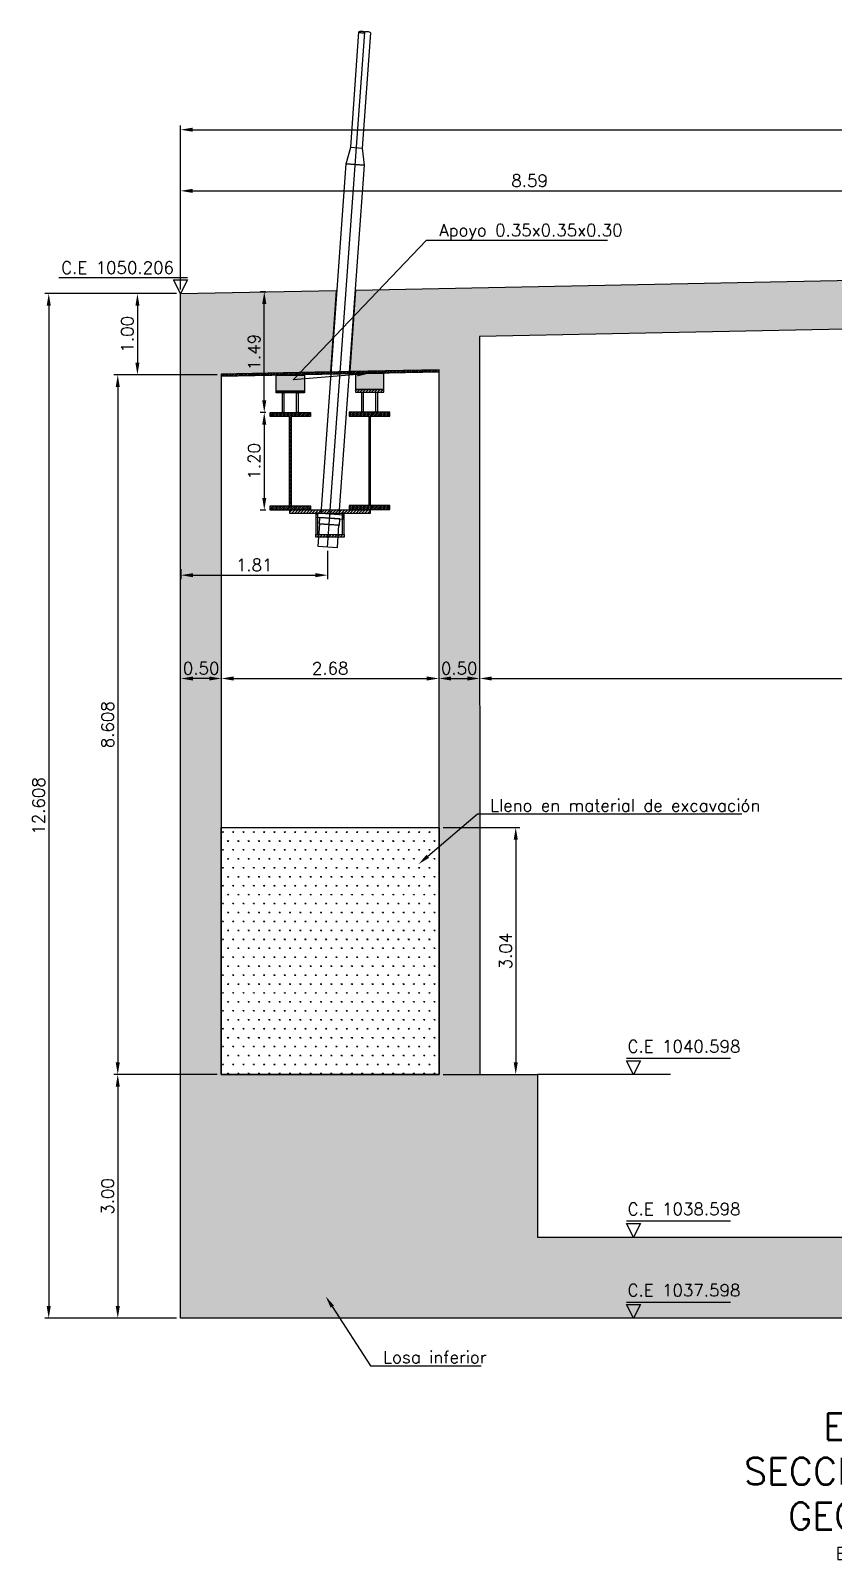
# Model space of a CAD drawing. Header units: metres. Extents: x 1080594 to 1081411, y 976871 to 977162.
# Drawn here: x 1081160.26 to 1081170.14, y 977059.22 to 977078.03 of the extents above; entities that cross this region are included whole.
import ezdxf
from ezdxf import colors
from ezdxf.entities.mleader import LeaderData, LeaderLine
from ezdxf.math import Vec2, Vec3

# ---------------------------------------------------------------- set-up
doc = ezdxf.new("R2010")
doc.units = ezdxf.units.M
doc.header["$LTSCALE"] = 25.4
doc.linetypes.add('DASHDOT', pattern=[1, 0.5, -0.25, 0, -0.25])
for name, color, linetype, lineweight in [('ANCLAJE', 150, 'Continuous', 25), ('COTA', 1, 'Continuous', 30), ('COTACIM', 20, 'Continuous', 5), ('PLATINA', 54, 'Continuous', 30), ('SOLIDOREFCONT', 254, 'Continuous', 5)]:
    doc.layers.add(name, color=color, linetype=linetype, lineweight=lineweight)
for name, color, linetype in [('CONTRAPESO', 3, 'Continuous'), ('DIMCONTRAPESO', 1, 'Continuous'), ('EJECABLES', 203, 'DASHDOT'), ('NEOPRENO', 24, 'Continuous'), ('PERFIL MET', 37, 'Continuous'), ('REGL175', 7, 'Continuous'), ('SOLIDOS', 9, 'Continuous')]:
    doc.layers.add(name, color=color, linetype=linetype)
doc.styles.add('romans', font='romans.shx')
doc.dimstyles.new('Copy 75', dxfattribs={"dimtxt": 0.15, "dimasz": 0.15, "dimexe": 0.05, "dimexo": 0.05, "dimgap": 0.05, "dimtad": 1, "dimzin": 0, "dimdsep": 46, "dimtxsty": 'romans', "dimcen": 0.002, "dimclrd": 1, "dimclre": 1, "dimclrt": 3, "dimadec": 4, "dimazin": 0, "dimtfac": 1, "dimtofl": 0, "dimtmove": 1, "dimatfit": 3, "dimfxl": 1, "dimtolj": 1, "dimtzin": 0, "dimarcsym": 1})

# ---------------------------------------------------------------- blocks, each defined once
blk = doc.blocks.new('*D345')
at = {"layer": 'COTA', "color": 1, "lineweight": -2, "transparency": 16777216}
for p, q in [((1081165.28448625, 977070.474468469), (1081165.28448625, 977070.0045410029)), ((1081162.759474072, 977070.054541003), (1081165.13448625, 977070.054541003))]:
    blk.add_line(p, q, dxfattribs=at)
at = {"layer": 'COTA', "color": 1, "transparency": 16777216}
for points in [[(1081162.759474072, 977070.079541003), (1081162.759474072, 977070.0295410029), (1081162.609474072, 977070.054541003)], [(1081165.13448625, 977070.079541003), (1081165.13448625, 977070.0295410029), (1081165.28448625, 977070.054541003)]]:
    blk.add_solid(points, dxfattribs=at)
at = {"layer": 'Defpoints', "color": 0, "transparency": 16777216}
for p in [(1081165.28448625, 977070.5244684691), (1081162.609474072, 977070.054541003), (1081165.28448625, 977070.054541003)]:
    blk.add_point(p, dxfattribs=at)
at = {"layer": 'COTA', "color": 3, "transparency": 16777216, "insert": (1081163.946980161, 977070.179541003), "char_height": 0.15, "attachment_point": 5, "style": 'romans'}
blk.add_mtext('\\A1;2.68', dxfattribs=at)
blk = doc.blocks.new('*D346')
at = {"layer": 'COTA', "color": 1, "lineweight": -2, "transparency": 16777216}
blk.add_line((1081162.459474072, 977070.0545410186), (1081162.259474072, 977070.0545410186), dxfattribs=at)
at = {"layer": 'COTA', "color": 1, "transparency": 16777216}
for points in [[(1081162.259474072, 977070.0795410186), (1081162.259474072, 977070.0295410185), (1081162.109474072, 977070.0545410186)], [(1081162.459474072, 977070.0795410186), (1081162.459474072, 977070.0295410185), (1081162.609474072, 977070.0545410186)]]:
    blk.add_solid(points, dxfattribs=at)
at = {"layer": 'Defpoints', "color": 0, "transparency": 16777216}
for p in [(1081162.109474072, 977070.0545410186), (1081162.109474072, 977070.0545410186), (1081162.609474072, 977070.054541003)]:
    blk.add_point(p, dxfattribs=at)
at = {"layer": 'COTA', "color": 3, "transparency": 16777216, "insert": (1081162.359474072, 977070.1795410186), "char_height": 0.15, "attachment_point": 5, "style": 'romans'}
blk.add_mtext('\\A1;0.50', dxfattribs=at)
blk = doc.blocks.new('*D347')
at = {"layer": 'COTA', "color": 1, "lineweight": -2, "transparency": 16777216}
for p, q in [((1081165.78448625, 977070.2743508759), (1081165.78448625, 977070.004527999)), ((1081165.28448625, 977070.0045410029), (1081165.28448625, 977070.004527999)), ((1081165.434486249, 977070.054527999), (1081165.63448625, 977070.054527999))]:
    blk.add_line(p, q, dxfattribs=at)
at = {"layer": 'COTA', "color": 1, "transparency": 16777216}
for points in [[(1081165.434486249, 977070.079527999), (1081165.434486249, 977070.029527999), (1081165.28448625, 977070.054527999)], [(1081165.63448625, 977070.079527999), (1081165.63448625, 977070.029527999), (1081165.78448625, 977070.054527999)]]:
    blk.add_solid(points, dxfattribs=at)
at = {"layer": 'Defpoints', "color": 0, "transparency": 16777216}
for p in [(1081165.78448625, 977070.3243508759), (1081165.28448625, 977070.054541003), (1081165.78448625, 977070.054527999)]:
    blk.add_point(p, dxfattribs=at)
at = {"layer": 'COTA', "color": 3, "transparency": 16777216, "insert": (1081165.53448625, 977070.179527999), "char_height": 0.15, "attachment_point": 5, "style": 'romans'}
blk.add_mtext('\\A1;0.50', dxfattribs=at)
blk = doc.blocks.new('*D348')
at = {"layer": 'COTA', "color": 1, "lineweight": -2, "transparency": 16777216}
for p, q in [((1081165.934486249, 977070.0545410026), (1081175.45947407, 977070.0545410026)), ((1081175.60947407, 977070.0045540066), (1081175.60947407, 977070.0045410026))]:
    blk.add_line(p, q, dxfattribs=at)
at = {"layer": 'COTA', "color": 1, "transparency": 16777216}
for points in [[(1081165.934486249, 977070.0795410026), (1081165.934486249, 977070.0295410026), (1081165.78448625, 977070.0545410026)], [(1081175.45947407, 977070.0795410026), (1081175.45947407, 977070.0295410026), (1081175.60947407, 977070.0545410026)]]:
    blk.add_solid(points, dxfattribs=at)
at = {"layer": 'Defpoints', "color": 0, "transparency": 16777216}
for p in [(1081165.78448625, 977070.0545410028), (1081175.60947407, 977070.0545540067), (1081175.60947407, 977070.0545410026)]:
    blk.add_point(p, dxfattribs=at)
at = {"layer": 'COTA', "color": 3, "transparency": 16777216, "insert": (1081170.69698016, 977070.1795410026), "char_height": 0.15, "attachment_point": 5, "style": 'romans'}
blk.add_mtext('\\A1;9.82', dxfattribs=at)
blk = doc.blocks.new('T')
at = {"layer": 'ANCLAJE'}
for p, q in [((1080682.652636061, 977129.3612785203), (1080682.652636061, 977127.9371516358)), ((1080682.792627363, 977127.9371516358), (1080682.792627363, 977129.3612785203))]:
    blk.add_line(p, q, dxfattribs=at)
for points in [[(1080682.612636062, 977127.7317864553), (1080682.832636062, 977127.7317864553), (1080682.792636062, 977127.9371398049), (1080682.652636061, 977127.9371516358)], [(1080682.612636063, 977123.4187468407), (1080682.832636063, 977123.4187468406), (1080682.832636062, 977127.7317864553), (1080682.612636062, 977127.7317864553)], [(1080682.552113015, 977123.4187468406), (1080682.892113019, 977123.4187534283), (1080682.892113019, 977123.3687534283), (1080682.552113015, 977123.3687468406)], [(1080682.597113017, 977123.3687468405), (1080682.847113013, 977123.3687468406), (1080682.847113013, 977123.2887440774), (1080682.597113017, 977123.2887440774)], [(1080682.602472921, 977123.2887440776), (1080682.842472921, 977123.2887440776), (1080682.842472921, 977123.0137440774), (1080682.602472921, 977123.0137440774)]]:
    blk.add_lwpolyline(points, close=True, dxfattribs=at)
at = {"layer": 'ANCLAJE', "extrusion": (0, 0, -1)}
blk.add_ellipse((1080682.687629506, 977129.3612785203), major_axis=(-0.03499130089767277, 0), ratio=0.2498279888206978, start_param=1.331707858069039e-08, end_param=3.141592640272715, dxfattribs=at)
at = {"layer": 'ANCLAJE'}
blk.add_ellipse((1080682.757642618, 977129.3612785203), major_axis=(0.03499130089767277, 0), ratio=0.2498279888206978, dxfattribs=at)
at = {"layer": 'EJECABLES'}
blk.add_line((1080682.722472921, 977123.0096768405), (1080682.722472921, 977129.3612785205), dxfattribs=at)
blk = doc.blocks.new('*D352')
at = {"layer": 'Defpoints', "color": 0, "transparency": 16777216}
for p in [(1081163.915864083, 977071.6743078956), (1081162.109474072, 977071.4500621329), (1081163.915864083, 977071.3258289379)]:
    blk.add_point(p, dxfattribs=at)
at = {"layer": 'DIMCONTRAPESO', "color": 1, "lineweight": -2, "transparency": 16777216}
for p, q in [((1081163.915864083, 977071.6243078955), (1081163.915864083, 977071.2758289379)), ((1081162.109474072, 977071.4000621329), (1081162.109474072, 977071.2758289379)), ((1081162.259474072, 977071.3258289379), (1081163.765864083, 977071.3258289379))]:
    blk.add_line(p, q, dxfattribs=at)
at = {"layer": 'DIMCONTRAPESO', "color": 1, "transparency": 16777216}
for points in [[(1081162.259474072, 977071.350828938), (1081162.259474072, 977071.3008289379), (1081162.109474072, 977071.3258289379)], [(1081163.765864083, 977071.350828938), (1081163.765864083, 977071.3008289379), (1081163.915864083, 977071.3258289379)]]:
    blk.add_solid(points, dxfattribs=at)
at = {"layer": 'DIMCONTRAPESO', "color": 3, "transparency": 16777216, "insert": (1081163.012669078, 977071.4508289379), "char_height": 0.15, "attachment_point": 5, "style": 'romans'}
blk.add_mtext('\\A1;1.81', dxfattribs=at)
blk = doc.blocks.new('*D362')
at = {"layer": 'COTA', "color": 1, "lineweight": -2, "transparency": 16777216}
for p, q in [((1081165.336491143, 977068.2212250456), (1081166.279577228, 977068.2212250456)), ((1081166.229577228, 977068.0712250456), (1081166.229577228, 977065.332339772)), ((1081165.336927585, 977065.182339772), (1081166.279577228, 977065.182339772))]:
    blk.add_line(p, q, dxfattribs=at)
at = {"layer": 'COTA', "color": 1, "transparency": 16777216}
for points in [[(1081166.204577228, 977068.0712250456), (1081166.254577228, 977068.0712250456), (1081166.229577228, 977068.2212250456)], [(1081166.204577228, 977065.332339772), (1081166.254577228, 977065.332339772), (1081166.229577228, 977065.182339772)]]:
    blk.add_solid(points, dxfattribs=at)
at = {"layer": 'Defpoints', "color": 0, "transparency": 16777216}
for p in [(1081165.286491143, 977068.2212250456), (1081165.286927585, 977065.182339772), (1081166.229577228, 977065.182339772)]:
    blk.add_point(p, dxfattribs=at)
at = {"layer": 'COTA', "color": 3, "transparency": 16777216, "insert": (1081166.104577228, 977066.701782409), "char_height": 0.15, "attachment_point": 5, "rotation": 90, "style": 'romans'}
blk.add_mtext('\\A1;3.04', dxfattribs=at)
blk = doc.blocks.new('*D356')
at = {"layer": 'COTA', "color": 1, "lineweight": -2, "transparency": 16777216}
for p, q in [((1081162.105526778, 977074.8403107043), (1081162.105526778, 977076.8566500158)), ((1081162.255526778, 977076.8066500158), (1081179.135617544, 977076.8066500158)), ((1081179.285617544, 977075.1837725195), (1081179.285617544, 977076.8566500158))]:
    blk.add_line(p, q, dxfattribs=at)
at = {"layer": 'COTA', "color": 1, "transparency": 16777216}
for points in [[(1081162.255526778, 977076.8316500158), (1081162.255526778, 977076.7816500157), (1081162.105526778, 977076.8066500158)], [(1081179.135617544, 977076.8316500158), (1081179.135617544, 977076.7816500157), (1081179.285617544, 977076.8066500158)]]:
    blk.add_solid(points, dxfattribs=at)
at = {"layer": 'Defpoints', "color": 0, "transparency": 16777216}
for p in [(1081179.285617544, 977076.8066500158), (1081179.285617544, 977075.1337725194), (1081162.105526778, 977074.7903107043)]:
    blk.add_point(p, dxfattribs=at)
at = {"layer": 'COTA', "color": 3, "transparency": 16777216, "insert": (1081170.695572161, 977076.9316500158), "char_height": 0.15, "attachment_point": 5, "style": 'romans'}
blk.add_mtext('\\A1;17.18', dxfattribs=at)
blk = doc.blocks.new('*D357')
at = {"layer": 'Defpoints', "color": 0, "transparency": 16777216}
for p in [(1081170.695526778, 977076.0546145149), (1081170.695526778, 977076.0546145149), (1081162.105526778, 977074.7903107043)]:
    blk.add_point(p, dxfattribs=at)
at = {"layer": 'DIMCONTRAPESO', "color": 1, "lineweight": -2, "transparency": 16777216}
for p, q in [((1081162.105526778, 977074.8403107043), (1081162.105526778, 977076.104614515)), ((1081162.255526778, 977076.0546145149), (1081170.545526778, 977076.0546145149))]:
    blk.add_line(p, q, dxfattribs=at)
at = {"layer": 'DIMCONTRAPESO', "color": 1, "transparency": 16777216}
for points in [[(1081162.255526778, 977076.079614515), (1081162.255526778, 977076.0296145149), (1081162.105526778, 977076.0546145149)], [(1081170.545526778, 977076.079614515), (1081170.545526778, 977076.0296145149), (1081170.695526778, 977076.0546145149)]]:
    blk.add_solid(points, dxfattribs=at)
at = {"layer": 'DIMCONTRAPESO', "color": 3, "transparency": 16777216, "insert": (1081166.400526778, 977076.1796145149), "char_height": 0.15, "attachment_point": 5, "style": 'romans'}
blk.add_mtext('\\A1;8.59', dxfattribs=at)
blk = doc.blocks.new('*D359')
at = {"layer": 'COTA', "color": 1, "lineweight": -2, "transparency": 16777216}
for p, q in [((1081163.156592765, 977073.3271582635), (1081163.086113022, 977073.3271582635)), ((1081163.136113022, 977073.1771582635), (1081163.136113022, 977072.2770546316)), ((1081163.156592765, 977072.1270546316), (1081163.086113022, 977072.1270546316))]:
    blk.add_line(p, q, dxfattribs=at)
at = {"layer": 'COTA', "color": 1, "transparency": 16777216}
for points in [[(1081163.111113022, 977073.1771582635), (1081163.161113022, 977073.1771582635), (1081163.136113022, 977073.3271582635)], [(1081163.111113022, 977072.2770546316), (1081163.161113022, 977072.2770546316), (1081163.136113022, 977072.1270546316)]]:
    blk.add_solid(points, dxfattribs=at)
at = {"layer": 'Defpoints', "color": 0, "transparency": 16777216}
for p in [(1081163.206592765, 977073.3271582635), (1081163.136113022, 977072.1270546316), (1081163.206592765, 977072.1270546316)]:
    blk.add_point(p, dxfattribs=at)
at = {"layer": 'COTA', "color": 3, "transparency": 16777216, "insert": (1081163.011113022, 977072.7271064477), "char_height": 0.15, "attachment_point": 5, "rotation": 90, "style": 'romans'}
blk.add_mtext('\\A1;1.20', dxfattribs=at)
blk = doc.blocks.new('*D360')
at = {"layer": 'COTA', "color": 1, "lineweight": -2, "transparency": 16777216}
for p, q in [((1081163.156592765, 977074.8134236403), (1081163.086113022, 977074.8134236403)), ((1081163.136113022, 977073.4771582636), (1081163.136113022, 977074.6634236403)), ((1081163.156592765, 977073.3271582635), (1081163.086113022, 977073.3271582635))]:
    blk.add_line(p, q, dxfattribs=at)
at = {"layer": 'COTA', "color": 1, "transparency": 16777216}
for points in [[(1081163.111113022, 977074.6634236403), (1081163.161113022, 977074.6634236403), (1081163.136113022, 977074.8134236403)], [(1081163.111113022, 977073.4771582636), (1081163.161113022, 977073.4771582636), (1081163.136113022, 977073.3271582635)]]:
    blk.add_solid(points, dxfattribs=at)
at = {"layer": 'Defpoints', "color": 0, "transparency": 16777216}
for p in [(1081163.136113022, 977074.8134236403), (1081163.206592765, 977074.8134236403), (1081163.206592765, 977073.3271582635)]:
    blk.add_point(p, dxfattribs=at)
at = {"layer": 'COTA', "color": 3, "transparency": 16777216, "insert": (1081163.011113022, 977074.0702909521), "char_height": 0.15, "attachment_point": 5, "rotation": 90, "style": 'romans'}
blk.add_mtext('\\A1;1.49', dxfattribs=at)
blk = doc.blocks.new('*D1428')
at = {"layer": 'COTA', "color": 1, "lineweight": -2, "transparency": 16777216}
for p, q in [((1081162.056958314, 977074.7906084275), (1081160.435004355, 977074.7906084275)), ((1081160.485004355, 977074.6406084275), (1081160.485004355, 977062.332339772)), ((1081162.05698016, 977062.182339772), (1081160.435004355, 977062.182339772))]:
    blk.add_line(p, q, dxfattribs=at)
at = {"layer": 'COTA', "color": 1, "transparency": 16777216}
for points in [[(1081160.460004355, 977074.6406084275), (1081160.510004355, 977074.6406084275), (1081160.485004355, 977074.7906084275)], [(1081160.460004355, 977062.332339772), (1081160.510004355, 977062.332339772), (1081160.485004355, 977062.182339772)]]:
    blk.add_solid(points, dxfattribs=at)
at = {"layer": 'Defpoints', "color": 0, "transparency": 16777216}
for p in [(1081162.106958314, 977074.7906084275), (1081160.485004355, 977062.182339772), (1081162.10698016, 977062.182339772)]:
    blk.add_point(p, dxfattribs=at)
at = {"layer": 'COTA', "color": 3, "transparency": 16777216, "insert": (1081160.360004355, 977068.4864740999), "char_height": 0.15, "attachment_point": 5, "rotation": 90, "style": 'romans'}
blk.add_mtext('\\A1;12.608', dxfattribs=at)
blk = doc.blocks.new('*D1429')
at = {"layer": 'COTA', "color": 1, "lineweight": -2, "transparency": 16777216}
for p, q in [((1081162.054385966, 977074.7905569805), (1081161.525901987, 977074.7905569805)), ((1081161.575901987, 977074.6405569805), (1081161.575901987, 977073.9401358399)), ((1081162.556784238, 977073.7901358398), (1081161.525901987, 977073.7901358398))]:
    blk.add_line(p, q, dxfattribs=at)
at = {"layer": 'COTA', "color": 1, "transparency": 16777216}
for points in [[(1081161.550901988, 977074.6405569805), (1081161.600901987, 977074.6405569805), (1081161.575901987, 977074.7905569805)], [(1081161.550901988, 977073.9401358399), (1081161.600901987, 977073.9401358399), (1081161.575901987, 977073.7901358398)]]:
    blk.add_solid(points, dxfattribs=at)
at = {"layer": 'Defpoints', "color": 0, "transparency": 16777216}
for p in [(1081162.104385966, 977074.7905569805), (1081161.575901987, 977073.7901358398), (1081162.606784238, 977073.7901358398)]:
    blk.add_point(p, dxfattribs=at)
at = {"layer": 'COTA', "color": 3, "transparency": 16777216, "insert": (1081161.450901987, 977074.2903464102), "char_height": 0.15, "attachment_point": 5, "rotation": 90, "style": 'romans'}
blk.add_mtext('\\A1;1.00', dxfattribs=at)
blk = doc.blocks.new('*D1430')
at = {"layer": 'COTA', "color": 1, "lineweight": -2, "transparency": 16777216}
for p, q in [((1081162.056960589, 977073.7901358398), (1081161.283921276, 977073.7901358398)), ((1081161.333921276, 977073.6401358398), (1081161.333921276, 977065.3320706831)), ((1081162.55698016, 977065.1820706831), (1081161.283921276, 977065.1820706831))]:
    blk.add_line(p, q, dxfattribs=at)
at = {"layer": 'COTA', "color": 1, "transparency": 16777216}
for points in [[(1081161.308921276, 977073.6401358398), (1081161.358921276, 977073.6401358398), (1081161.333921276, 977073.7901358398)], [(1081161.308921276, 977065.3320706831), (1081161.358921276, 977065.3320706831), (1081161.333921276, 977065.1820706831)]]:
    blk.add_solid(points, dxfattribs=at)
at = {"layer": 'Defpoints', "color": 0, "transparency": 16777216}
for p in [(1081162.106960589, 977073.7901358398), (1081161.333921276, 977065.1820706831), (1081162.60698016, 977065.1820706831)]:
    blk.add_point(p, dxfattribs=at)
at = {"layer": 'COTA', "color": 3, "transparency": 16777216, "insert": (1081161.208921276, 977069.4861032616), "char_height": 0.15, "attachment_point": 5, "rotation": 90, "style": 'romans'}
blk.add_mtext('\\A1;8.608', dxfattribs=at)
blk = doc.blocks.new('*D1431')
at = {"layer": 'COTA', "color": 1, "lineweight": -2, "transparency": 16777216}
for p, q in [((1081162.55698016, 977065.1820706831), (1081161.283921276, 977065.1820706831)), ((1081161.333921276, 977065.0320706831), (1081161.333921276, 977062.332339772)), ((1081162.053523688, 977062.182339772), (1081161.283921276, 977062.182339772))]:
    blk.add_line(p, q, dxfattribs=at)
at = {"layer": 'COTA', "color": 1, "transparency": 16777216}
for points in [[(1081161.308921276, 977065.0320706831), (1081161.358921276, 977065.0320706831), (1081161.333921276, 977065.1820706831)], [(1081161.308921276, 977062.332339772), (1081161.358921276, 977062.332339772), (1081161.333921276, 977062.182339772)]]:
    blk.add_solid(points, dxfattribs=at)
at = {"layer": 'Defpoints', "color": 0, "transparency": 16777216}
for p in [(1081162.60698016, 977065.1820706831), (1081161.333921276, 977062.182339772), (1081162.103523688, 977062.182339772)]:
    blk.add_point(p, dxfattribs=at)
at = {"layer": 'COTA', "color": 3, "transparency": 16777216, "insert": (1081161.208921276, 977063.6822052277), "char_height": 0.15, "attachment_point": 5, "rotation": 90, "style": 'romans'}
blk.add_mtext('\\A1;3.00', dxfattribs=at)

msp = doc.modelspace()

# ---------------------------------------------------------------- hatches: boundary and pattern name
at = {"layer": 'NEOPRENO', "transparency": 33554495}
h = msp.add_hatch(color=256, dxfattribs=at)
h.dxf.hatch_style = 1
h.paths.add_polyline_path([(1081163.281592767, 977073.787864435), (1081163.631592767, 977073.787864435), (1081163.631592767, 977073.5902246486), (1081163.281592767, 977073.5902246486)])
h = msp.add_hatch(color=256, dxfattribs=at)
h.dxf.hatch_style = 1
h.paths.add_polyline_path([(1081164.606481349, 977073.8077311172), (1081164.256481349, 977073.8077311172), (1081164.256481349, 977073.6099719143), (1081164.606481349, 977073.6099719143)])
at = {"layer": 'PERFIL MET'}
h = msp.add_hatch(dxfattribs=at)
h.set_pattern_fill('ANSI31', color=256, scale=0.005)
h.set_pattern_definition([(45, (498.4224197694566, -51.78402530320454), (-0.01122532015133644, 0.01122532015133644), [])])
h.paths.add_polyline_path([(1081165.285765221, 977073.8537154931), (1081162.606784204, 977073.8001358727), (1081162.606784204, 977073.7747371743), (1081165.285765221, 977073.8283167947)])
h = msp.add_hatch(dxfattribs=at)
h.set_pattern_fill('ANSI31', color=256, scale=0.005)
h.set_pattern_definition([(45, (495.1010843114927, -52.51268035348039), (-0.01122532015133644, 0.01122532015133644), [])])
h.paths.add_polyline_path([(1081163.466117765, 977073.2763582636), (1081163.466117765, 977072.1779582635), (1081163.706592765, 977072.1779582635), (1081163.706592765, 977072.1271582636), (1081163.206592765, 977072.1271582636), (1081163.206592765, 977072.1779582635), (1081163.447067765, 977072.1779582635), (1081163.447067765, 977073.2763582636), (1081163.206592765, 977073.2763582636), (1081163.206592765, 977073.3271582635), (1081163.706592765, 977073.3271582635), (1081163.706592765, 977073.2763582636)])
h = msp.add_hatch(dxfattribs=at)
h.set_pattern_fill('ANSI31', color=256, scale=0.005)
h.set_pattern_definition([(45, (495.1010843114927, -52.50731086032465), (-0.01122532015133644, 0.01122532015133644), [])])
h.paths.add_polyline_path([(1081164.422079942, 977073.2817277567), (1081164.422079942, 977072.1833277567), (1081164.181604942, 977072.1833277567), (1081164.181604942, 977072.1325277567), (1081164.681604942, 977072.1325277567), (1081164.681604942, 977072.1833277567), (1081164.441129942, 977072.1833277567), (1081164.441129942, 977073.2817277567), (1081164.681604942, 977073.2817277567), (1081164.681604942, 977073.3325277567), (1081164.181604942, 977073.3325277567), (1081164.181604942, 977073.2817277567)])
at = {"layer": 'PLATINA'}
h = msp.add_hatch(dxfattribs=at)
h.set_pattern_fill('ANSI31', color=256, scale=0.008)
h.set_pattern_definition([(45, (498.5818922892213, -51.79731870919932), (-0.0179605122421383, 0.01796051224213831), [])])
h.paths.add_polyline_path([(1081163.281592765, 977073.5902246485), (1081163.631592765, 977073.5902246485), (1081163.631592766, 977073.5711746486), (1081163.281592766, 977073.5711746486)])
h = msp.add_hatch(dxfattribs=at)
h.set_pattern_fill('ANSI31', color=256, scale=0.008)
h.set_pattern_definition([(45, (498.5817686961964, -51.77757144346833), (-0.0179605122421383, 0.01796051224213831), [])])
h.paths.add_polyline_path([(1081164.606481351, 977073.6099719142), (1081164.256481351, 977073.6099719142), (1081164.256481349, 977073.576424729), (1081164.60648135, 977073.576424729)])
h = msp.add_hatch(dxfattribs=at)
h.set_pattern_fill('ANSI31', color=256, scale=0.008)
h.set_pattern_definition([(45, (498.4203858727124, -51.79719929292332), (-0.0179605122421383, 0.01796051224213831), [])])
h.paths.add_polyline_path([(1081164.441026211, 977072.1271582636), (1081163.447067765, 977072.1271582636), (1081163.447067765, 977072.0890582636), (1081164.441026211, 977072.0890582636)])
h = msp.add_hatch(dxfattribs=at)
h.set_pattern_fill('ANSI31', color=256, scale=0.008)
h.set_pattern_definition([(45, (498.4127081546467, -51.83579410670791), (-0.0179605122421383, 0.01796051224213831), [])])
h.paths.add_polyline_path([(1081164.119098854, 977071.7923117367), (1081163.769098854, 977071.7923117367), (1081163.769098854, 977071.826349011), (1081164.119098854, 977071.826349011)])
at = {"layer": 'SOLIDOREFCONT', "true_color": 0x5b5b5b, "transparency": 33554546}
h = msp.add_hatch(dxfattribs=at)
h.set_pattern_fill('AR-CONC', color=251, scale=0.005)
h.set_pattern_definition([(49.99999999999999, (307.6941268451046, -0.5779999999795109), (0.91092334498002, -0.07969542769451543), [0.09525, -1.04775]), (355, (307.6941268451046, -0.5779999999795109), (-0.1762171071248467, 0.9552842261951757), [0.0762, -0.83820292085]), (100.4514447, (307.7700368801046, -0.584641267479511), (0.7347062354517664, 0.8755887595609755), [0.08095004399999998, -0.8904512229999998]), (46.18420000000002, (307.6941268451046, -0.3239999999795109), (1.35539520446065, -0.2102116396636357), [0.1428749999999999, -1.571624999999999]), (96.63555760999994, (307.8070763451046, -0.3415174999795109), (1.187020670257515, 1.237130622988608), [0.1214251157, -1.3356780408]), (351.1841511700001, (307.6941268451046, -0.3239999999795109), (1.187020670324885, 1.237130622927663), [0.11429983535, -1.2572986596]), (21, (307.8211268451046, -0.3874999999795109), (0.7580719563456624, -0.5113259909354381), [0.09525, -1.04775]), (326.0000000000001, (307.8211268451046, -0.3874999999795109), (0.3090101417382354, 0.9209398306115963), [0.0762, -0.8382]), (71.45144499999999, (307.8842995081046, -0.4301104994795109), (1.067082096393581, 0.4096138444295262), [0.08095004400000001, -0.8904496879999999]), (37.50000000000001, (307.6941268451046, -0.5779999999795109), (0.01544301625295908, 0.4227751943657655), [0, -0.82804, 0, -0.8509000000000001, 0, -0.8413750000000001]), (7.499999999999999, (307.6941268451046, -0.5779999999795109), (0.3340983125515287, 0.5009028740905975), [0, -0.48514, 0, -0.80899, 0, -0.320675]), (327.5, (307.4109168451046, -0.5779999999795109), (0.677952975834357, -0.02864371996336722), [0, -0.3175, 0, -0.9906, 0, -1.31445]), (317.5, (307.2839168451046, -0.5779999999795109), (0.7406459069300902, 0.1271324551666652), [0, -0.41275, 0, -0.65786, 0, -0.93345])])
h.paths.add_polyline_path([(1081179.28698016, 977065.182339772), (1081179.285617544, 977075.1357725194), (1081177.361136021, 977075.097422889), (1081177.432937299, 977074.0988177264), (1081178.785874016, 977074.1255776689), (1081178.786927585, 977065.182339772), (1081176.10698016, 977065.1823397721), (1081176.106893033, 977074.0719980493), (1081177.192674641, 977074.0938536815), (1081177.120861962, 977075.0926174078), (1081164.263322341, 977074.8354666155), (1081164.191329013, 977073.8341904308), (1081165.291271857, 977073.8556856258), (1081165.286927585, 977065.182339772), (1081162.60698016, 977065.1823397721), (1081162.606906074, 977068.2225333612), (1081162.612290874, 977073.8021060061), (1081163.95033673, 977073.8290069232), (1081164.022382429, 977074.8310114791), (1081162.112486796, 977074.7923099046), (1081162.10698016, 977065.182339772), (1081162.10698016, 977062.182339772), (1081179.28698016, 977062.182339772)])
h.paths.add_polyline_path([(1081165.786245654, 977065.182339772), (1081165.791017783, 977074.2657605363), (1081175.612372317, 977074.462187627), (1081175.606896633, 977065.182339772), (1081174.895619004, 977065.182339772), (1081174.895619004, 977063.182339772), (1081166.498341316, 977063.182339772), (1081166.498341316, 977065.182339772)], flags=16)
at = {"layer": 'SOLIDOS'}
h = msp.add_hatch(dxfattribs=at)
h.set_pattern_fill('SWAMP', color=252, scale=0.005)
h.set_pattern_definition([(0, (0, 0), (0.0635, 0.109985226181), [0.015875, -0.111125]), (90, (0.0079375, 0), (-0.06349999999999999, 0.109985226181), [0.0079375, -0.212032952362]), (90, (0.009921875, 0), (-0.06349999999999999, 0.109985226181), [0.006350000000000001, -0.213620452362]), (90, (0.005953125, 0), (-0.06349999999999999, 0.109985226181), [0.006350000000000001, -0.213620452362]), (59.99999999999999, (0.01190625, 0), (-0.06349999991372332, 0.1099852262308119), [0.00508, -0.12192]), (120, (0.00396875, 0), (-0.1269999999137233, 4.981188794772607e-11), [0.005079999999999999, -0.12192])])
h.paths.add_polyline_path([(1081165.284472085, 977068.2228078557), (1081162.609473992, 977068.2228055863), (1081162.609473992, 977065.1823380779), (1081165.284472085, 977065.1823234162)])

# ---------------------------------------------------------------- linework, layer by layer
at = {"layer": 'CONTRAPESO'}
for points in [[(1081178.786927585, 977065.182339772), (1081178.78036738, 977074.1236075362), (1081177.4329487, 977074.0966591627), (1081177.361136021, 977075.095422889), (1081179.280110908, 977075.1338023867), (1081179.28698016, 977065.182339772), (1081179.28698016, 977065.182339772), (1081179.28698016, 977062.182339772), (1081162.10698016, 977062.182339772), (1081162.10698016, 977065.182339772), (1081162.10698016, 977065.182339772), (1081162.10698016, 977074.7903397719), (1081164.022356244, 977074.8286472935), (1081163.95033673, 977073.8270069233), (1081162.606784238, 977073.8001358734), (1081162.60698016, 977065.1823397721), (1081165.286927585, 977065.182339772), (1081165.286927585, 977065.182339772), (1081165.285765221, 977073.8537154931), (1081164.191302828, 977073.8318262452)], [(1081164.191302828, 977073.8318262452), (1081164.263322341, 977074.8334666155), (1081177.120861962, 977075.0906174078), (1081177.192674641, 977074.0918536815), (1081176.101386397, 977074.0700279166), (1081176.10698016, 977065.1823397721), (1081178.786927585, 977065.182339772), (1081178.786927585, 977065.182339772)], [(1081174.895619004, 977063.182339772), (1081174.895619004, 977065.182339772), (1081175.606896633, 977065.182339772), (1081175.606865681, 977074.4602174943), (1081165.785511147, 977074.2637904036), (1081165.786245654, 977065.182339772), (1081166.498341316, 977065.182339772), (1081166.498341316, 977063.182339772), (1081174.895619004, 977063.182339772)]]:
    msp.add_lwpolyline(points, dxfattribs=at)
msp.add_lwpolyline([(1081162.606906074, 977068.2225333612), (1081165.286490915, 977068.2228081421), (1081165.28692753, 977065.182339772), (1081162.60698016, 977065.1823397721)], close=True, dxfattribs=at)
at = {"layer": 'COTA', "color": 2}
for points in [[(1081160.609991615, 977074.9890283513), (1081162.192477426, 977074.9890283513)], [(1081167.589841542, 977065.3825188617), (1081168.870803351, 977065.3825188617)], [(1081168.131704679, 977065.182339772), (1081166.498341316, 977065.182339772)], [(1081167.590264142, 977063.3810283514), (1081168.871225951, 977063.3810283514)], [(1081167.589816383, 977062.3825167653), (1081168.870778192, 977062.3825167653)]]:
    msp.add_lwpolyline(points, dxfattribs=at)
for points in [[(1081162.020930624, 977074.9577513337), (1081162.193029696, 977074.9577513337), (1081162.10698016, 977074.7903397719), (1081162.10698016, 977074.7903397719)], [(1081167.589841542, 977065.3512418441), (1081167.761940614, 977065.3512418441), (1081167.675891078, 977065.1838302823), (1081167.675891078, 977065.1838302823)], [(1081167.590264142, 977063.3497513338), (1081167.762363214, 977063.3497513338), (1081167.676313678, 977063.182339772), (1081167.676313678, 977063.182339772)], [(1081167.589816383, 977062.3512397477), (1081167.761915455, 977062.3512397477), (1081167.675865919, 977062.1838281859), (1081167.675865919, 977062.1838281859)]]:
    msp.add_lwpolyline(points, close=True, dxfattribs=at)
at = {"layer": 'NEOPRENO'}
for points in [[(1081163.281592767, 977073.787864435), (1081163.631592767, 977073.787864435), (1081163.631592767, 977073.5902246486), (1081163.281592767, 977073.5902246486)], [(1081164.606481349, 977073.8077311172), (1081164.256481349, 977073.8077311172), (1081164.256481349, 977073.6099719143), (1081164.606481349, 977073.6099719143)]]:
    msp.add_lwpolyline(points, close=True, dxfattribs=at)
at = {"layer": 'PERFIL MET'}
for points in [[(1081165.285765221, 977073.8537154931), (1081162.606784204, 977073.8001358727), (1081162.606784204, 977073.7747371743), (1081165.285765221, 977073.8283167947)], [(1081163.466117765, 977073.2763582636), (1081163.466117765, 977072.1779582635), (1081163.706592765, 977072.1779582635), (1081163.706592765, 977072.1271582636), (1081163.206592765, 977072.1271582636), (1081163.206592765, 977072.1779582635), (1081163.447067765, 977072.1779582635), (1081163.447067765, 977073.2763582636), (1081163.206592765, 977073.2763582636), (1081163.206592765, 977073.3271582635), (1081163.706592765, 977073.3271582635), (1081163.706592765, 977073.2763582636)], [(1081164.422079942, 977073.2817277567), (1081164.422079942, 977072.1833277567), (1081164.181604942, 977072.1833277567), (1081164.181604942, 977072.1325277567), (1081164.681604942, 977072.1325277567), (1081164.681604942, 977072.1833277567), (1081164.441129942, 977072.1833277567), (1081164.441129942, 977073.2817277567), (1081164.681604942, 977073.2817277567), (1081164.681604942, 977073.3325277567), (1081164.181604942, 977073.3325277567), (1081164.181604942, 977073.2817277567)]]:
    msp.add_lwpolyline(points, close=True, dxfattribs=at)
at = {"layer": 'PLATINA'}
for points in [[(1081163.281592765, 977073.5902246485), (1081163.631592765, 977073.5902246485), (1081163.631592766, 977073.5711746486), (1081163.281592766, 977073.5711746486)], [(1081164.606481351, 977073.6099719142), (1081164.256481351, 977073.6099719142), (1081164.256481349, 977073.576424729), (1081164.60648135, 977073.576424729)], [(1081164.441026211, 977072.1271582636), (1081163.447067765, 977072.1271582636), (1081163.447067765, 977072.0890582636), (1081164.441026211, 977072.0890582636)], [(1081164.119098854, 977071.7923117367), (1081163.769098854, 977071.7923117367), (1081163.769098854, 977071.826349011), (1081164.119098854, 977071.826349011)]]:
    msp.add_lwpolyline(points, close=True, dxfattribs=at)
at = {"layer": 'PLATINA', "color": 252, "transparency": 33554531}
for points in [[(1081163.359567766, 977073.5711746447), (1081163.378617766, 977073.5711746447), (1081163.378617766, 977073.3272776763), (1081163.359567766, 977073.3272776763)], [(1081163.534567766, 977073.5711746486), (1081163.553617766, 977073.5711746486), (1081163.553617766, 977073.3272776802), (1081163.534567766, 977073.3272776802)], [(1081164.334456349, 977073.5764247251), (1081164.353506349, 977073.5764247251), (1081164.353506349, 977073.3325277567), (1081164.334456349, 977073.3325277567)], [(1081164.509456349, 977073.576424729), (1081164.528506349, 977073.576424729), (1081164.528506349, 977073.3325277605), (1081164.509456349, 977073.3325277605)], [(1081163.794498854, 977072.0890582633), (1081163.769098854, 977072.0890582633), (1081163.769098854, 977071.826349011), (1081163.794499078, 977071.826349011)], [(1081164.119098854, 977072.0890582633), (1081164.093698854, 977072.0890582633), (1081164.093698854, 977071.826349011), (1081164.119098854, 977071.826349011)]]:
    msp.add_lwpolyline(points, close=True, dxfattribs=at)

# ---------------------------------------------------------------- block references
at = {"layer": 'DIMCONTRAPESO', "color": 2, "xscale": -1, "rotation": 355.8874209483137}
msp.add_blockref('T', (2088988.176341772, -75038.011339182), dxfattribs=at)

# ---------------------------------------------------------------- texts
at = {"layer": 'COTA', "color": 3, "char_height": 0.15, "attachment_point": 1, "style": 'romans'}
for s, insert in [('C.E 1050.206', (1081160.637391051, 977075.184201019)), ('C.E 1040.598', (1081167.604814989, 977065.6031017014)), ('C.E 1038.598', (1081167.60523759, 977063.601611191)), ('C.E 1037.598', (1081167.604789831, 977062.603099605))]:
    msp.add_mtext(s, dxfattribs=dict(at, insert=insert))
at = {"layer": 'REGL175', "insert": (1081162.796600198, 977061.0163927487), "char_height": 0.33, "width": 14.49150362575892, "attachment_point": 1, "style": 'romans'}
msp.add_mtext('\\pi7.2152;{\\C0;EJE D\\P\\pi6.2409;SECCION E-E \\P\\pi6.7822;GEOMETRÍA\\P\\pi7.3672;\\H0.45455x;\\C3;ESCALA 1:75}', dxfattribs=at)

# ---------------------------------------------------------------- dimensions: what is measured, and where the dimension line sits
at = {"layer": 'COTA', "color": 4}
dim = msp.add_linear_dim(base=(1081179.285617544, 977076.8066500158), p1=(1081162.105526778, 977074.7903107043), p2=(1081179.285617544, 977075.1337725194), dimstyle='Copy 75', dxfattribs=at)
dim.commit()
dim.dimension.update_dxf_attribs({"geometry": '*D356', "text_midpoint": (1081170.695572161, 977076.9316500158)})
at = {"layer": 'COTA', "color": 2}
for base, p1, p2, picture, middle in [((1081160.485004355, 977062.182339772), (1081162.106958314, 977074.7906084275), (1081162.10698016, 977062.182339772), '*D1428', (1081160.360004355, 977068.4864740999)), ((1081161.333921276, 977065.1820706831), (1081162.106960589, 977073.7901358398), (1081162.60698016, 977065.1820706831), '*D1430', (1081161.208921276, 977069.4861032616))]:
    dim = msp.add_linear_dim(base=base, p1=p1, p2=p2, angle=90, dimstyle='Copy 75', override={"dimdec": 3}, dxfattribs=at)
    dim.commit()
    dim.dimension.update_dxf_attribs({"geometry": picture, "text_midpoint": middle})
for base, p1, p2, picture, middle in [((1081161.575901987, 977073.7901358398), (1081162.104385966, 977074.7905569805), (1081162.606784238, 977073.7901358398), '*D1429', (1081161.450901987, 977074.2903464102)), ((1081163.136113022, 977074.8134236403), (1081163.206592765, 977073.3271582635), (1081163.206592765, 977074.8134236403), '*D360', (1081163.011113022, 977074.0702909521)), ((1081163.136113022, 977072.1270546316), (1081163.206592765, 977073.3271582635), (1081163.206592765, 977072.1270546316), '*D359', (1081163.011113022, 977072.7271064477)), ((1081166.229577228, 977065.182339772), (1081165.286491143, 977068.2212250456), (1081165.286927585, 977065.182339772), '*D362', (1081166.104577228, 977066.701782409)), ((1081161.333921276, 977062.182339772), (1081162.60698016, 977065.1820706831), (1081162.103523688, 977062.182339772), '*D1431', (1081161.208921276, 977063.6822052277))]:
    dim = msp.add_linear_dim(base=base, p1=p1, p2=p2, angle=90, dimstyle='Copy 75', dxfattribs=at)
    dim.commit()
    dim.dimension.update_dxf_attribs({"geometry": picture, "text_midpoint": middle})
at = {"layer": 'COTA'}
for base, p1, p2, picture, middle in [((1081165.28448625, 977070.054541003), (1081162.609474072, 977070.054541003), (1081165.28448625, 977070.5244684691), '*D345', (1081163.946980161, 977070.179541003)), ((1081175.60947407, 977070.0545410026), (1081165.78448625, 977070.0545410028), (1081175.60947407, 977070.0545540067), '*D348', (1081170.69698016, 977070.1795410026))]:
    dim = msp.add_linear_dim(base=base, p1=p1, p2=p2, dimstyle='Copy 75', dxfattribs=at)
    dim.commit()
    dim.dimension.update_dxf_attribs({"geometry": picture, "text_midpoint": middle})
for base, p1, p2, picture, middle in [((1081162.109474072, 977070.0545410186), (1081162.609474072, 977070.054541003), (1081162.109474072, 977070.0545410186), '*D346', (1081162.359474072, 977070.0545410186)), ((1081165.78448625, 977070.054527999), (1081165.28448625, 977070.054541003), (1081165.78448625, 977070.3243508759), '*D347', (1081165.53448625, 977070.054527999))]:
    dim = msp.add_linear_dim(base=base, p1=p1, p2=p2, dimstyle='Copy 75', dxfattribs=at)
    dim.commit()
    dim.dimension.update_dxf_attribs({"geometry": picture, "text_midpoint": middle, "dimtype": 160})
at = {"layer": 'DIMCONTRAPESO', "color": 2}
for base, p1, p2, picture, middle in [((1081170.695526778, 977076.0546145149), (1081162.105526778, 977074.7903107043), (1081170.695526778, 977076.0546145149), '*D357', (1081166.400526778, 977076.1796145149)), ((1081163.915864083, 977071.3258289379), (1081162.109474072, 977071.4500621329), (1081163.915864083, 977071.6743078956), '*D352', (1081163.012669078, 977071.4508289379))]:
    dim = msp.add_linear_dim(base=base, p1=p1, p2=p2, dimstyle='Copy 75', dxfattribs=at)
    dim.commit()
    dim.dimension.update_dxf_attribs({"geometry": picture, "text_midpoint": middle})

# ---------------------------------------------------------------- leaders
at = {"layer": 'COTACIM'}
ml = msp.add_multileader_mtext('Standard', dxfattribs=at)
ml.set_content('Apoyo 0.35x0.35x0.30', color=3, style='romans')
ml.set_leader_properties(color=256)
ml.build(insert=Vec2(0, 0))
ml.multileader.update_dxf_attribs({"text_left_attachment_type": 6, "text_right_attachment_type": 6, "dogleg_length": 0.1560199508385566, "arrow_head_size": 0.15})
ctx = ml.context
ctx.base_point, ctx.char_height, ctx.arrow_head_size, ctx.landing_gap_size, ctx.plane_origin = Vec3(1081165.287856956, 977075.4457394433), 0.15, 0.15, 0, Vec3(1081164.599433383, 977074.216497764)
ctx.left_attachment, ctx.right_attachment = 6, 6
notes = []
notes.append((ctx, [(0, (1, 1, 0), (1081165.131837005, 977075.4457394433), (1, 0), 0.1560199508385566, [(1, [(1081164.427321798, 977073.8077311172), (1081163.489726285, 977073.7298384947)], 0, [])])]))
ctx.mtext.insert, ctx.mtext.width, ctx.mtext.flow_direction = Vec3(1081165.287856956, 977075.6457394433), 2.803924242267385, 5
ml = msp.add_multileader_mtext('Standard', dxfattribs=at)
ml.set_content('Lleno en material de excavación', color=3, style='romans')
ml.set_leader_properties(color=256)
ml.build(insert=Vec2(0, 0))
ml.multileader.update_dxf_attribs({"text_left_attachment_type": 6, "text_right_attachment_type": 6, "dogleg_length": 0.1560199508385566, "arrow_head_size": 0.15})
ctx = ml.context
ctx.base_point, ctx.char_height, ctx.arrow_head_size, ctx.landing_gap_size, ctx.plane_origin = Vec3(1081165.914254659, 977068.3879476769), 0.15, 0.15, 0, Vec3(1081170.145648218, 977066.5076092805)
ctx.left_attachment, ctx.right_attachment = 6, 6
notes.append((ctx, [(0, (1, 1, 0), (1081165.758234708, 977068.3879476769), (1, 0), 0.1560199508385566, [(0, [(1081165.033315829, 977067.7696489827)], 0, [])])]))
ctx.mtext.insert, ctx.mtext.width, ctx.mtext.flow_direction = Vec3(1081165.914254659, 977068.567947677), 4.216741702286527, 5
ml = msp.add_multileader_mtext('Standard', dxfattribs=at)
ml.set_content('Losa inferior', color=3, style='romans')
ml.set_leader_properties(color=256)
ml.build(insert=Vec2(0, 0))
ml.multileader.update_dxf_attribs({"text_left_attachment_type": 6, "text_right_attachment_type": 6, "dogleg_length": 0.1560199508385566, "arrow_head_size": 0.15})
ctx = ml.context
ctx.base_point, ctx.char_height, ctx.arrow_head_size, ctx.landing_gap_size, ctx.plane_origin = Vec3(1081164.598192337, 977061.5999613437), 0.15, 0.15, 0, Vec3(1081168.470429221, 977060.6934177381)
ctx.left_attachment, ctx.right_attachment = 6, 6
notes.append((ctx, [(0, (1, 1, 0), (1081164.442172386, 977061.5999613437), (1, 0), 0.1560199508385566, [(0, [(1081163.891577547, 977062.4526437843)], 0, [])])]))
ctx.mtext.insert, ctx.mtext.width, ctx.mtext.flow_direction = Vec3(1081164.598192337, 977061.7799613437), 4.216741702286527, 5
for ctx, leaders in notes:
    for number, flags, end, landing, length, lines in leaders:
        leader = LeaderData()
        leader.index, (leader.has_last_leader_line, leader.has_dogleg_vector, leader.attachment_direction) = number, flags
        leader.last_leader_point, leader.dogleg_vector, leader.dogleg_length = Vec3(end), Vec3(landing), length
        for number, points, colour, breaks in lines:
            line = LeaderLine()
            line.index, line.vertices, line.color, line.breaks = number, Vec3.list(points), colors.encode_raw_color(colour), breaks
            leader.lines.append(line)
        ctx.leaders.append(leader)

doc.saveas('drawing.dxf')
